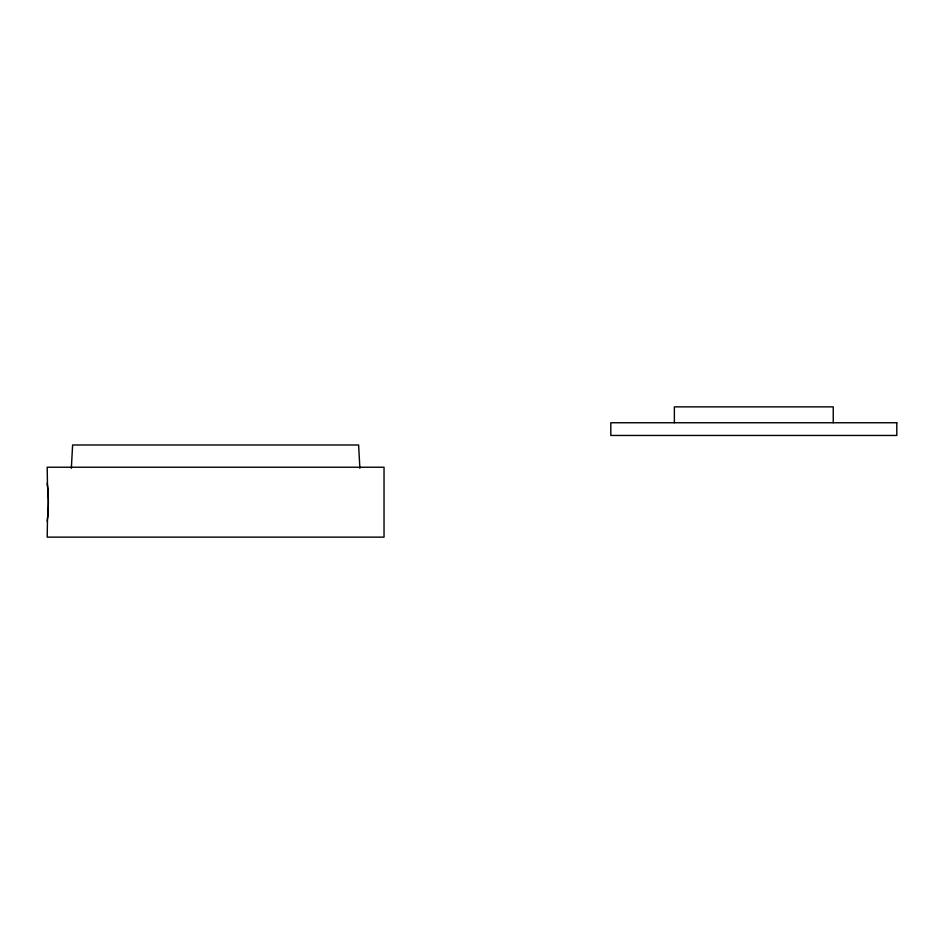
<?xml version="1.0" encoding="UTF-8"?>
<svg xmlns="http://www.w3.org/2000/svg" width="944" height="944" viewBox="0 0 944 944"><rect width="100%" height="100%" fill="white"/><g stroke="black" fill="none" stroke-linecap="round" stroke-linejoin="round"><path stroke-width="1.42" d="M48.014 511.707L47.955 513.005A19.104 1.404 90 0 1 47.483 518.905L47.2 537.136L384.031 537.136L384.031 467.233L47.2 467.233L47.483 485.558A19.104 1.404 -90 0 1 47.955 491.364L48.038 492.957A18.951 2.325 -90 0 1 48.026 511.518L48.038 511.424A18.951 2.325 90 0 0 48.026 492.862M71.355 468.295L72.617 444.99L358.614 444.99L359.876 468.295M47.389 519.648L47.224 521.23M47.224 483.139L47.389 484.768M47.401 485.027L47.471 485.511A19.104 1.404 90 0 1 47.955 491.458M833.245 422.747L833.245 406.864L674.37 406.864L674.37 422.747M47.955 513.088A19.104 1.404 -90 0 1 47.471 518.952M896.8 422.747L610.815 422.747L610.815 435.455L896.8 435.455L896.8 422.747"/></g></svg>
